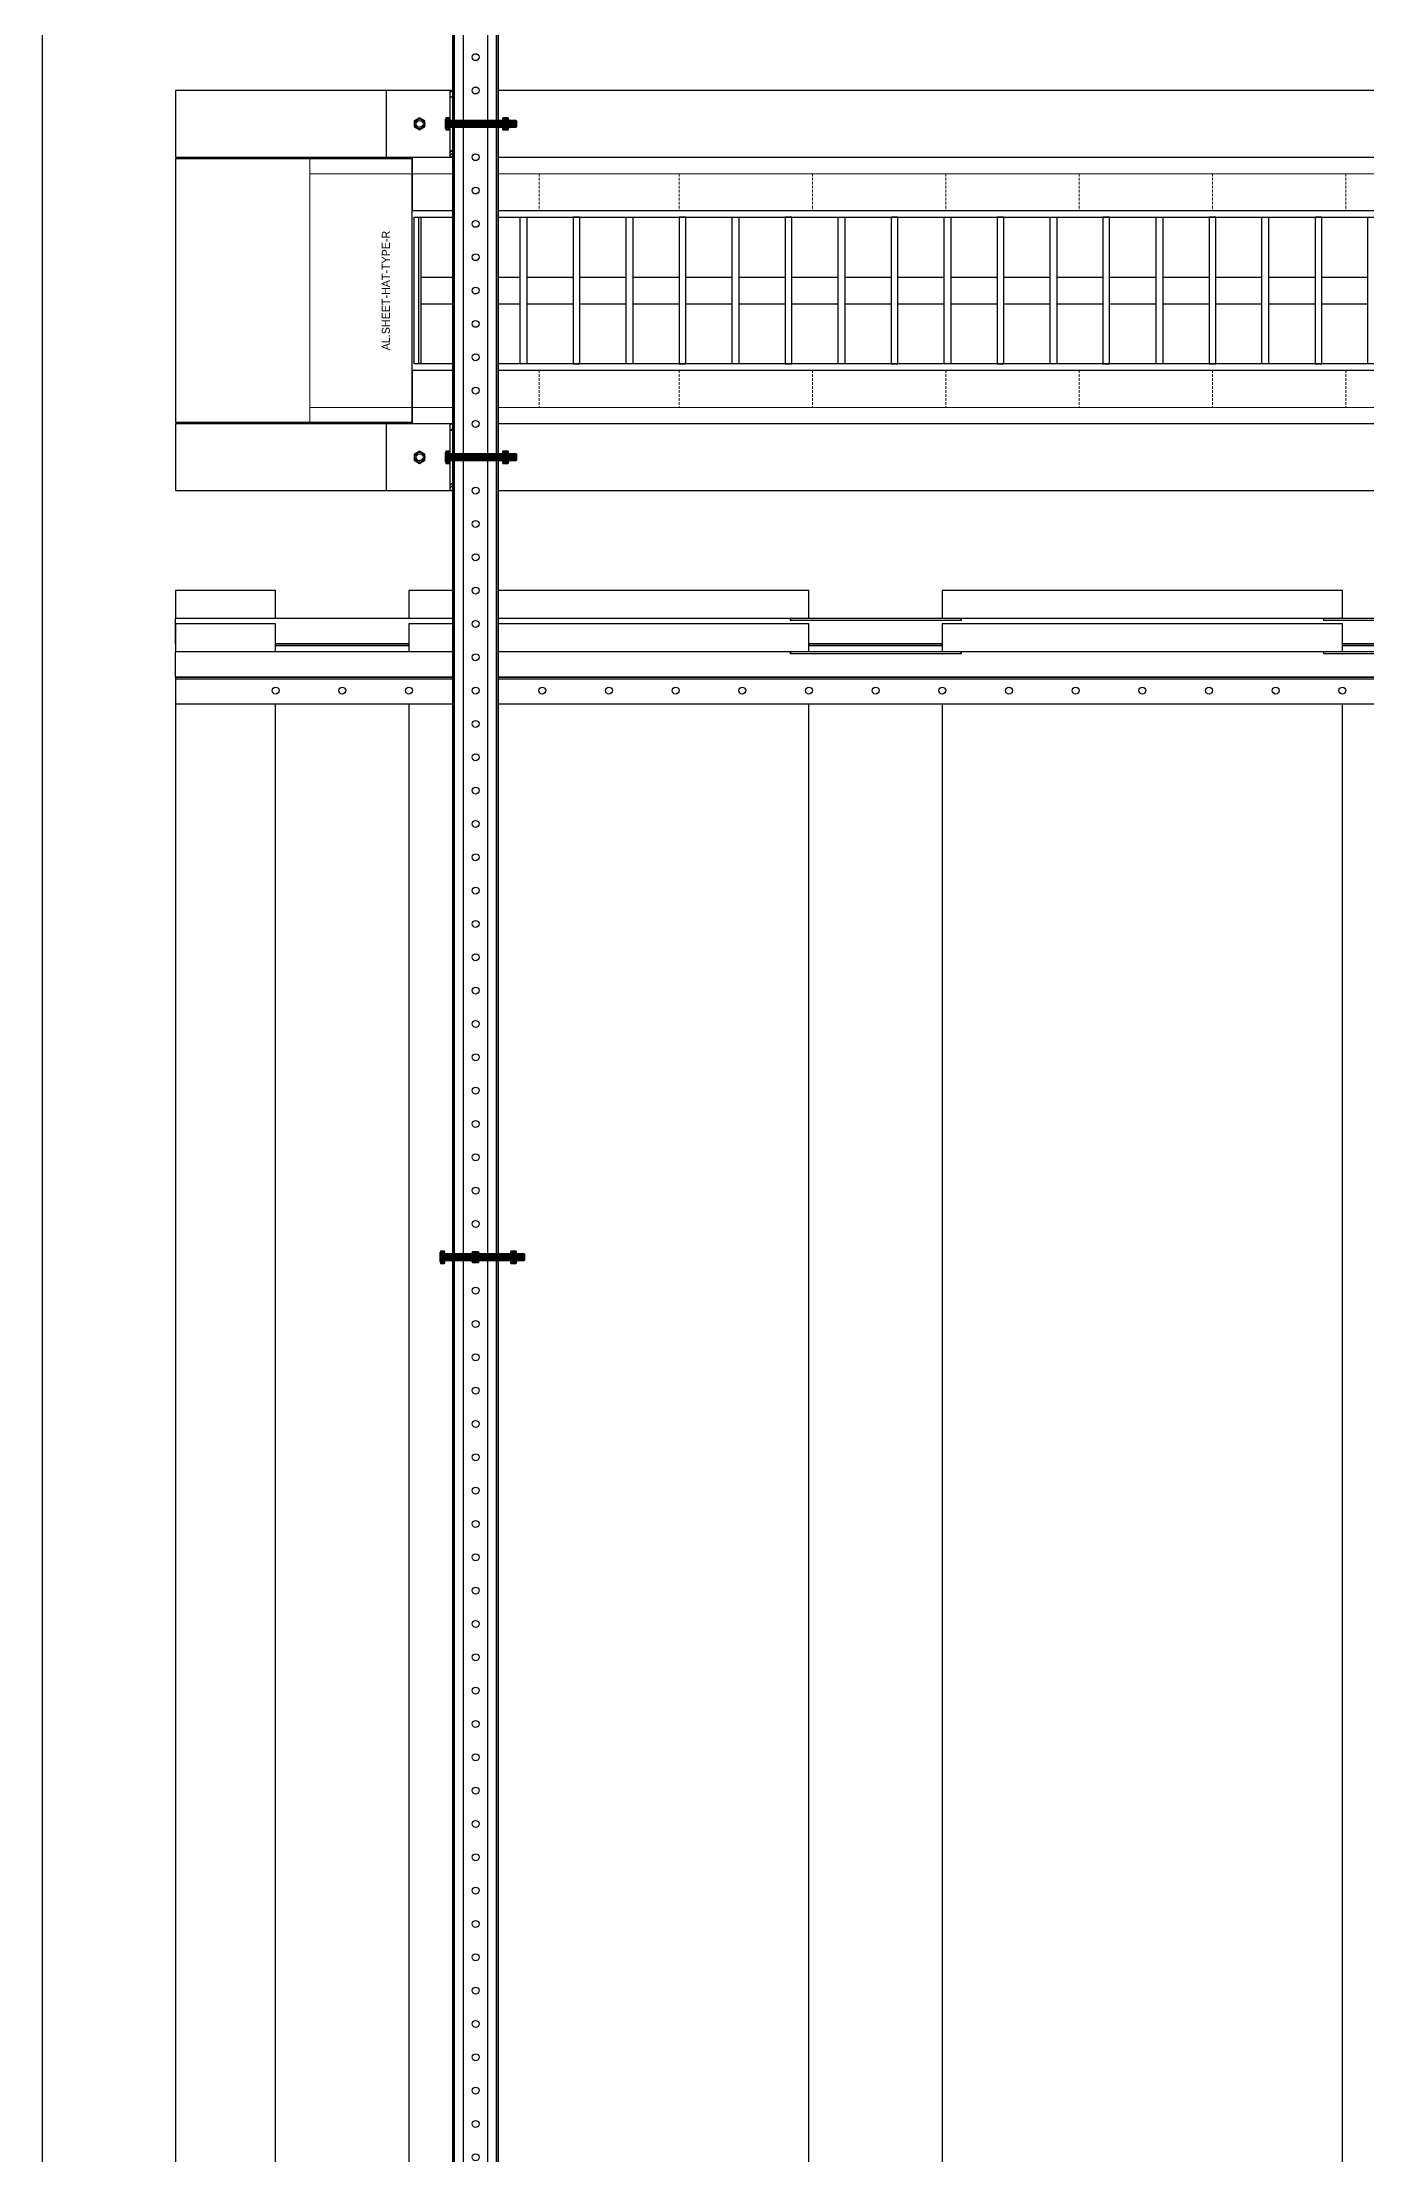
# Model space of a CAD drawing. Header units: millimetres. Extents: x -962357 to -591296, y -223672 to 59420.
# Drawn here: x -842405 to -841412, y -173642 to -172058 of the extents above; entities that cross this region are included whole.
import ezdxf
from ezdxf.enums import TextEntityAlignment as Align

# ---------------------------------------------------------------- set-up
doc = ezdxf.new("R2010")
doc.units = ezdxf.units.MM
doc.linetypes.add('DPA_Hidden 50', pattern=[3, 2, -1])
for name, color, linetype in [('000 - H A T C H', 8, 'Continuous'), ('000 - WIPEOUT', 250, 'Continuous'), ('001 - ASCESSORIES', 251, 'Continuous'), ('A04_TUBE SERIES', 2, 'Continuous'), ('A11_ALU.SOLID SHEET', 2, 'Continuous')]:
    doc.layers.add(name, color=color, linetype=linetype)
doc.layers.add('A-GLAZ-CURT', color=2, linetype='Continuous', lineweight=9)
pattern_1 = [(110, (-0.5, 0), (-0.939693, -0.34202), []), (110, (-0.2012, 0.6409), (-0.939693, -0.34202), [1.25, -0.25, 0, -0.25])]

# ---------------------------------------------------------------- blocks, each defined once
blk = doc.blocks.new('*U4621')
at = {"color": 1}
blk.add_wipeout([(600, -60), (-600, -60), (-600, 60), (600, 60)], dxfattribs=at).dxf.layer = '000 - WIPEOUT'
at = {"layer": '001 - ASCESSORIES', "color": 0}
blk.add_lwpolyline([(600, -60), (-600, -60), (-600, 60), (600, 60)], close=True, dxfattribs=at)
at = {"layer": '001 - ASCESSORIES'}
for points in [[(-593.5, -55), (-598.5, -55), (-598.5, 55), (-593.5, 55)], [(595, -55), (-595, -55), (-595, 55), (595, 55)], [(-558.8, -55), (-553.8, -55), (-553.8, 55), (-558.8, 55)], [(-514, -55), (-519, -55), (-519, 55), (-514, 55)], [(-479.3, -55), (-474.3, -55), (-474.3, 55), (-479.3, 55)], [(-434.6, -55), (-439.6, -55), (-439.6, 55), (-434.6, 55)], [(-399.8, -55), (-394.8, -55), (-394.8, 55), (-399.8, 55)], [(-355.1, -55), (-360.1, -55), (-360.1, 55), (-355.1, 55)], [(-320.4, -55), (-315.4, -55), (-315.4, 55), (-320.4, 55)], [(-275.6, -55), (-280.6, -55), (-280.6, 55), (-275.6, 55)], [(-240.9, -55), (-235.9, -55), (-235.9, 55), (-240.9, 55)], [(-196.2, -55), (-201.2, -55), (-201.2, 55), (-196.2, 55)], [(-161.4, -55), (-156.4, -55), (-156.4, 55), (-161.4, 55)], [(-116.7, -55), (-121.7, -55), (-121.7, 55), (-116.7, 55)], [(-82, -55), (-77, -55), (-77, 55), (-82, 55)], [(-37.2, -55), (-42.2, -55), (-42.2, 55), (-37.2, 55)], [(-2.5, -55), (2.5, -55), (2.5, 55), (-2.5, 55)], [(42.2, -55), (37.2, -55), (37.2, 55), (42.2, 55)], [(77, -55), (82, -55), (82, 55), (77, 55)], [(121.7, -55), (116.7, -55), (116.7, 55), (121.7, 55)], [(156.4, -55), (161.4, -55), (161.4, 55), (156.4, 55)], [(201.2, -55), (196.2, -55), (196.2, 55), (201.2, 55)], [(235.9, -55), (240.9, -55), (240.9, 55), (235.9, 55)], [(280.6, -55), (275.6, -55), (275.6, 55), (280.6, 55)], [(315.4, -55), (320.4, -55), (320.4, 55), (315.4, 55)], [(360.1, -55), (355.1, -55), (355.1, 55), (360.1, 55)], [(394.8, -55), (399.8, -55), (399.8, 55), (394.8, 55)], [(439.6, -55), (434.6, -55), (434.6, 55), (439.6, 55)], [(474.3, -55), (479.3, -55), (479.3, 55), (474.3, 55)], [(519, -55), (514, -55), (514, 55), (519, 55)], [(553.8, -55), (558.8, -55), (558.8, 55), (553.8, 55)], [(598.5, -55), (593.5, -55), (593.5, 55), (598.5, 55)]]:
    blk.add_lwpolyline(points, close=True, dxfattribs=at)
for points in [[(-593.5, 10), (-558.8, 10)], [(-553.8, 10), (-519, 10)], [(-514, 10), (-479.3, 10)], [(-474.3, 10), (-439.6, 10)], [(-434.6, 10), (-399.8, 10)], [(-394.8, 10), (-360.1, 10)], [(-355.1, 10), (-320.4, 10)], [(-315.4, 10), (-280.6, 10)], [(-275.6, 10), (-240.9, 10)], [(-235.9, 10), (-201.2, 10)], [(-196.2, 10), (-161.4, 10)], [(-156.4, 10), (-121.7, 10)], [(-116.7, 10), (-82, 10)], [(-77, 10), (-42.2, 10)], [(-37.2, 10), (-2.5, 10)], [(2.5, 10), (37.2, 10)], [(42.2, 10), (77, 10)], [(82, 10), (116.7, 10)], [(121.7, 10), (156.4, 10)], [(161.4, 10), (196.2, 10)], [(201.2, 10), (235.9, 10)], [(240.9, 10), (275.6, 10)], [(280.6, 10), (315.4, 10)], [(320.4, 10), (355.1, 10)], [(360.1, 10), (394.8, 10)], [(399.8, 10), (434.6, 10)], [(439.6, 10), (474.3, 10)], [(479.3, 10), (514, 10)], [(519, 10), (553.8, 10)], [(558.8, 10), (593.5, 10)], [(-593.5, -10), (-558.8, -10)], [(-553.8, -10), (-519, -10)], [(-514, -10), (-479.3, -10)], [(-474.3, -10), (-439.6, -10)], [(-434.6, -10), (-399.8, -10)], [(-394.8, -10), (-360.1, -10)], [(-355.1, -10), (-320.4, -10)], [(-315.4, -10), (-280.6, -10)], [(-275.6, -10), (-240.9, -10)], [(-235.9, -10), (-201.2, -10)], [(-196.2, -10), (-161.4, -10)], [(-156.4, -10), (-121.7, -10)], [(-116.7, -10), (-82, -10)], [(-77, -10), (-42.2, -10)], [(-37.2, -10), (-2.5, -10)], [(2.5, -10), (37.2, -10)], [(42.2, -10), (77, -10)], [(82, -10), (116.7, -10)], [(121.7, -10), (156.4, -10)], [(161.4, -10), (196.2, -10)], [(201.2, -10), (235.9, -10)], [(240.9, -10), (275.6, -10)], [(280.6, -10), (315.4, -10)], [(320.4, -10), (355.1, -10)], [(360.1, -10), (394.8, -10)], [(399.8, -10), (434.6, -10)], [(439.6, -10), (474.3, -10)], [(479.3, -10), (514, -10)], [(519, -10), (553.8, -10)], [(558.8, -10), (593.5, -10)]]:
    blk.add_lwpolyline(points, dxfattribs=at)
blk = doc.blocks.new('*U4890')
blk.add_attdef('EXTR.OVL-LENGTH_', (-25, -59.1), '', height=5)
blk.add_wipeout([(-25, 0), (25, 0), (25, 1575), (-25, 1575)]).dxf.layer = '000 - WIPEOUT'
blk.add_point((0, 0))
at = {"layer": 'A04_TUBE SERIES', "color": 0}
blk.add_lwpolyline([(-25, 0), (25, 0), (25, 1575), (-25, 1575)], close=True, dxfattribs=at)
blk = doc.blocks.new('*U4891')
blk.add_attdef('EXTR.OVL-LENGTH_', (-25, -59.1), '', height=5)
blk.add_wipeout([(-25, 0), (25, 0), (25, 1575), (-25, 1575)]).dxf.layer = '000 - WIPEOUT'
blk.add_point((0, 0))
at = {"layer": 'A04_TUBE SERIES', "color": 0}
blk.add_lwpolyline([(-25, 0), (25, 0), (25, 1575), (-25, 1575)], close=True, dxfattribs=at)
blk = doc.blocks.new('*U4893')
at = {"color": 3}
for points in [[(-875, 350), (875, 350), (875, 50), (-875, 50)], [(-875, -50), (875, -50), (875, -350), (-875, -350)]]:
    blk.add_wipeout(points, dxfattribs=at).dxf.layer = '000 - WIPEOUT'
at = {"layer": 'A11_ALU.SOLID SHEET', "color": 0, "linetype": 'ByBlock'}
for points in [[(-875, 50), (875, 50), (875, 350), (-875, 350)], [(-875, -350), (875, -350), (875, -50), (-875, -50)]]:
    blk.add_lwpolyline(points, close=True, dxfattribs=at)
blk = doc.blocks.new('*U4894')
at = {"layer": 'Defpoints'}
blk.add_point((0, 0), dxfattribs=at)
blk = doc.blocks.new('*U4895')
at = {"layer": 'Defpoints'}
for p in [(0, 400), (0, 0)]:
    blk.add_point(p, dxfattribs=at)
blk.add_wipeout([(875, 250), (875, 325), (-875, 325), (-875, 250)]).dxf.layer = '000 - WIPEOUT'
at = {"layer": 'A11_ALU.SOLID SHEET', "color": 0}
blk.add_lwpolyline([(875, 250), (875, 325), (-875, 325), (-875, 250)], close=True, dxfattribs=at)
blk = doc.blocks.new('*U4915')
at = {"color": 1}
blk.add_wipeout([(-950, 0), (525, 0), (525, -39), (-950, -39)], dxfattribs=at).dxf.layer = '000 - WIPEOUT'
at = {"layer": '001 - ASCESSORIES', "linetype": 'ByBlock'}
for p, q in [((-950, -20), (-950, 0)), ((525, -20), (525, 0)), ((525, -18.8), (-950, -18.8))]:
    blk.add_line(p, q, dxfattribs=at)
at = {"layer": '001 - ASCESSORIES'}
blk.add_line((525, -20), (-950, -20), dxfattribs=at)
at = {"layer": '001 - ASCESSORIES', "color": 0}
for p, q in [((-950, -39), (-950, -20)), ((525, -20), (525, -39))]:
    blk.add_line(p, q, dxfattribs=at)
for points in [[(525, 0), (-950, 0)], [(-950, -20), (525, -20)]]:
    blk.add_lwpolyline(points, dxfattribs=at)
at = {"layer": '001 - ASCESSORIES'}
for points in [[(525, -20), (-950, -20)], [(-950, -39), (525, -39)]]:
    blk.add_lwpolyline(points, dxfattribs=at)
at = {"layer": '001 - ASCESSORIES', "color": 2}
for points in [[(-464.1, -37.8), (-464.1, -39), (-335.9, -39), (-335.9, -37.8)], [(-64.4, -37.8), (-64.4, -39), (63.8, -39), (63.8, -37.8)], [(-64.1, -37.8), (-64.1, -39), (64.1, -39), (64.1, -37.8)]]:
    blk.add_lwpolyline(points, close=True, dxfattribs=at)
at = {"layer": '001 - ASCESSORIES'}
for centre in [(-900, -10), (-850, -10), (-800, -10), (-750, -10), (-700, -10), (-650, -10), (-600, -10), (-550, -10), (-500, -10), (-450, -10), (-400, -10), (-350, -10), (-300, -10), (-250, -10), (-200, -10), (-150, -10), (-100, -10), (-50, -10), (0, -10), (0, -10), (50, -10), (100, -10), (150, -10), (200, -10), (250, -10), (300, -10), (350, -10), (400, -10), (450, -10)]:
    blk.add_circle(centre, 2.6, dxfattribs=at)
blk = doc.blocks.new('000 - ASSCESSORIES_FAMELINE_GALV.BRACKET_FITTING_U-PROFILE_CC-01_TOP_VIEW')
at = {"color": 6}
blk.add_wipeout([(1500, -17), (-1500, -17), (-1500, 17), (1500, 17)], dxfattribs=at).dxf.layer = '000 - WIPEOUT'
at = {"layer": '001 - ASCESSORIES', "color": 0, "linetype": 'ByBlock'}
for p, q in [((1500, 15.8), (-1500, 15.8)), ((1500, -15.8), (-1500, -15.8))]:
    blk.add_line(p, q, dxfattribs=at)
at = {"layer": '001 - ASCESSORIES', "color": 1}
blk.add_lwpolyline([(1500, 17), (1500, -17), (-1500, -17), (-1500, 17)], close=True, dxfattribs=at)
at = {"layer": '001 - ASCESSORIES', "color": 0, "linetype": 'ByBlock'}
for points in [[(-1500, 17), (-1500, 9), (1500, 9), (1500, 17)], [(-1500, -9), (-1500, -17), (1500, -17), (1500, -9)]]:
    blk.add_lwpolyline(points, close=True, dxfattribs=at)
at = {"layer": '001 - ASCESSORIES', "color": 1, "linetype": 'Continuous'}
for centre in [(-1025, 0), (-1000, 0), (-975, 0), (-950, 0), (-925, 0), (-900, 0), (-875, 0), (-850, 0), (-825, 0), (-800, 0), (-775, 0), (-750, 0), (-725, 0), (-700, 0), (-675, 0), (-650, 0), (-625, 0), (-600, 0), (-575, 0), (-550, 0), (-525, 0), (-500, 0), (-475, 0), (-450, 0), (-425, 0), (-400, 0), (-375, 0), (-350, 0), (-325, 0), (-300, 0), (-275, 0), (-250, 0), (-225, 0), (-200, 0), (-175, 0), (-150, 0), (-125, 0), (-100, 0), (-75, 0), (-50, 0), (-25, 0), (0, 0), (25, 0), (50, 0), (75, 0), (100, 0), (125, 0), (150, 0), (175, 0), (200, 0), (225, 0), (250, 0), (275, 0), (300, 0), (325, 0), (350, 0), (375, 0), (400, 0), (425, 0), (450, 0), (475, 0), (500, 0), (525, 0), (550, 0)]:
    blk.add_circle(centre, 2.6, dxfattribs=at)
blk = doc.blocks.new('*U4907')
at = {"layer": '001 - ASCESSORIES', "color": 0, "linetype": 'ByBlock'}
blk.add_blockref('000 - ASSCESSORIES_FAMELINE_GALV.BRACKET_FITTING_U-PROFILE_CC-01_TOP_VIEW', (0, 0), dxfattribs=at)
blk = doc.blocks.new('*U4663')
at = {"layer": '001 - ASCESSORIES', "color": 0}
blk.add_lwpolyline([(4.6, 0), (2.3, 4), (-2.3, 4), (-4.6, 0), (-2.3, -4), (2.3, -4)], close=True, dxfattribs=at)
at = {"layer": '001 - ASCESSORIES', "color": 8}
blk.add_circle((0, 0), 3.85, dxfattribs=at)
at = {"layer": '001 - ASCESSORIES', "color": 0}
blk.add_circle((0, 0), 2.6, dxfattribs=at)
blk = doc.blocks.new('*U4664')
at = {"layer": '000 - H A T C H'}
h = blk.add_hatch(color=250, dxfattribs=at)
h.dxf.hatch_style = 1
h.paths.add_polyline_path([(4, -2.3), (4, 2.3), (0, 4.6), (-4, 2.3), (-4, -2.3), (0, -4.6)])
h.paths.add_polyline_path([(0, -2.6, -1), (0, 2.6, -1)], flags=16)
at = {"layer": '001 - ASCESSORIES', "color": 0, "rotation": 270}
blk.add_blockref('*U4663', (0, 0), dxfattribs=at)
blk = doc.blocks.new('*U4682')
at = {"color": 1}
for p, q in [((-3.5, 3.5), (3.5, 3.5)), ((-3.5, 0), (3.5, 0))]:
    blk.add_line(p, q, dxfattribs=at)
at = {"color": 0}
for points in [[(-2.3, 3.2, 0.249855), (-4.6, 3.2), (-4.6, 0.3, 0.249855), (-2.3, 0.3)], [(2.3, 3.2, 0.062432), (0, 3.5, 0.062432), (-2.3, 3.2), (-2.3, 0.3, 0.061701), (0, 0, 0.061701), (2.3, 0.3)], [(4.6, 3.2, 0.249855), (2.3, 3.2), (2.3, 0.3, 0.249855), (4.6, 0.3)]]:
    blk.add_lwpolyline(points, format="xyb", close=True, dxfattribs=at)
blk = doc.blocks.new('*U4696')
at = {"layer": '000 - H A T C H'}
h = blk.add_hatch(dxfattribs=at)
h.set_pattern_fill('ANSI35', color=8, scale=4, angle=65)
h.set_pattern_definition(pattern_1)
h.paths.add_polyline_path([(0, -2.5), (59.5, -2.5), (59.5, 2.5), (0, 2.5)])
at = {"color": 8}
blk.add_line((59.5, -2.5), (59.5, 2.5), dxfattribs=at)
at = {"color": 1}
blk.add_lwpolyline([(59.5, 2.5), (0, 2.5), (0, -2.5), (59.5, -2.5), (60, -2), (60, 2)], close=True, dxfattribs=at)
blk = doc.blocks.new('*U4748')
at = {"layer": '000 - H A T C H'}
h = blk.add_hatch(color=250, dxfattribs=at)
h.dxf.hatch_style = 1
edge = h.paths.add_edge_path()
edge.add_line((-0.3, -4.6), (-3.2, -4.6))
edge.add_arc((-1, -3.5), 2.45, 180, 208.0569, ccw=False)
edge.add_line((-3.5, -3.5), (-3.5, 0))
edge.add_arc((5.9, 0), 9.36, 179.9761, 180.0239, ccw=False)
edge.add_line((-3.5, 0), (-3.5, 0))
edge.add_arc((5.9, 0), 9.36, 179.9761, 180.0239, ccw=False)
edge.add_line((-3.5, 0), (-3.5, 3.5))
edge.add_arc((-1, 3.5), 2.45, 151.9431, 180, ccw=False)
edge.add_line((-3.2, 4.6), (-0.3, 4.6))
edge.add_arc((-2.5, 3.5), 2.45, 360, 388.0569, ccw=False)
edge.add_line((0, 3.5), (0, -3.5))
edge.add_arc((-2.5, -3.5), 2.45, 331.9431, 360, ccw=False)
blk.add_blockref('*U4696', (0, 0))
at = {"layer": '001 - ASCESSORIES', "rotation": 90}
blk.add_blockref('*U4682', (0, 0), dxfattribs=at)
blk = doc.blocks.new('*U4662')
at = {"color": 1}
for p, q in [((-3.5, 4.5), (3.5, 4.5)), ((-3.5, 0), (3.5, 0))]:
    blk.add_line(p, q, dxfattribs=at)
at = {"color": 0}
for points in [[(-2.3, 4.2, 0.249893), (-4.6, 4.2), (-4.6, 0.3, 0.249893), (-2.3, 0.3)], [(2.3, 4.2, 0.062422), (0, 4.5, 0.062422), (-2.3, 4.2), (-2.3, 0.3, 0.061692), (0, 0, 0.061692), (2.3, 0.3)], [(4.6, 4.2, 0.249893), (2.3, 4.2), (2.3, 0.3, 0.249893), (4.6, 0.3)]]:
    blk.add_lwpolyline(points, format="xyb", close=True, dxfattribs=at)
blk = doc.blocks.new('*U4707')
at = {"layer": '000 - H A T C H'}
h = blk.add_hatch(color=250, dxfattribs=at)
h.dxf.hatch_style = 1
edge = h.paths.add_edge_path()
edge.add_line((0.3, 4.6), (4.2, 4.6))
edge.add_arc((2, 3.5), 2.45, 0, 28.0609, ccw=False)
edge.add_line((4.5, 3.5), (4.5, 0))
edge.add_arc((-4.9, 0), 9.36, -0.0239, 0.0239, ccw=False)
edge.add_line((4.5, 0), (4.5, 0))
edge.add_arc((-4.9, 0), 9.36, -0.0239, 0.0239, ccw=False)
edge.add_line((4.5, 0), (4.5, -3.5))
edge.add_arc((2, -3.5), 2.45, -28.0609, 0, ccw=False)
edge.add_line((4.2, -4.6), (0.3, -4.6))
edge.add_arc((2.5, -3.5), 2.45, 180, 208.0609, ccw=False)
edge.add_line((0, -3.5), (0, 3.5))
edge.add_arc((2.5, 3.5), 2.45, 151.9391, 180, ccw=False)
at = {"layer": '001 - ASCESSORIES', "color": 0, "rotation": 270}
blk.add_blockref('*U4662', (0, 0), dxfattribs=at)
blk = doc.blocks.new('*U4821')
at = {"layer": '001 - ASCESSORIES'}
blk.add_blockref('*U4748', (-23, 0), dxfattribs=at)
at = {"layer": '001 - ASCESSORIES', "color": 2}
for rotation in [90, 90, 270, 270]:
    blk.add_blockref('*U4664', (0, 0), dxfattribs=dict(at, rotation=rotation))
at = {"layer": '001 - ASCESSORIES', "color": 1}
blk.add_blockref('*U4707', (26.2, 0), dxfattribs=at)
blk = doc.blocks.new('000 - ASSCESSORIES_FAMELINE_AL.EXTR._L-PROFILE_50x68mm._non-code_TOP_VIEW')
blk.add_wipeout([(-50, -25), (0, -25), (0, 25), (-50, 25)]).dxf.layer = '000 - WIPEOUT'
at = {"layer": '000 - H A T C H'}
h = blk.add_hatch(dxfattribs=at)
h.set_pattern_fill('ANSI32', color=8, scale=0.5)
h.set_pattern_definition([(45, (-14193.569, 11847.092), (-3.367596, 3.367596), []), (45, (-14191.324, 11847.092), (-3.367596, 3.367596), [])])
h.paths.add_polyline_path([(-2, 20), (0, 20), (0, 25), (-2, 25)])
h.paths.add_polyline_path([(0, -20), (-2, -20), (-2, -25), (0, -25)])
at = {"layer": '001 - ASCESSORIES', "color": 0}
for p, q in [((0, 20), (-2, 20)), ((-2, -20), (0, -20))]:
    blk.add_line(p, q, dxfattribs=at)
at = {"layer": '001 - ASCESSORIES', "color": 1}
blk.add_line((-2, -20), (-2, 20), dxfattribs=at)
at = {"layer": '001 - ASCESSORIES'}
blk.add_lwpolyline([(-50, -25), (0, -25), (0, 25), (-50, 25)], close=True, dxfattribs=at)
at = {"layer": '001 - ASCESSORIES', "color": 0}
for points in [[(-2, 25), (0, 25), (0, 20), (-2, 20)], [(-2, -20), (0, -20), (0, -25), (-2, -25)]]:
    blk.add_lwpolyline(points, close=True, dxfattribs=at)
at = {"layer": '001 - ASCESSORIES', "color": 1}
blk.add_circle((-25, 0), 2.6, dxfattribs=at)
blk = doc.blocks.new('*U4738')
at = {"layer": '001 - ASCESSORIES', "color": 0}
blk.add_blockref('000 - ASSCESSORIES_FAMELINE_AL.EXTR._L-PROFILE_50x68mm._non-code_TOP_VIEW', (0, 0), dxfattribs=at)
blk = doc.blocks.new('*U4683')
blk.add_circle((0, 0), 3.66)
at = {"layer": '001 - ASCESSORIES', "color": 0}
blk.add_lwpolyline([(4.6, 0), (2.3, 4), (-2.3, 4), (-4.6, 0), (-2.3, -4), (2.3, -4)], close=True, dxfattribs=at)
at = {"layer": '001 - ASCESSORIES', "color": 8}
blk.add_circle((0, 0), 3.85, dxfattribs=at)
blk = doc.blocks.new('*U4715')
at = {"layer": '001 - ASCESSORIES', "rotation": 90}
blk.add_blockref('*U4683', (0, 0), dxfattribs=at)
blk = doc.blocks.new('*U4751')
at = {"layer": '001 - ASCESSORIES'}
blk.add_blockref('*U4715', (0, 0), dxfattribs=at)
blk = doc.blocks.new('*U4694')
at = {"layer": '000 - H A T C H'}
h = blk.add_hatch(dxfattribs=at)
h.set_pattern_fill('ANSI35', color=8, scale=4, angle=65)
h.set_pattern_definition(pattern_1)
h.paths.add_polyline_path([(0, -2.5), (49.5, -2.5), (49.5, 2.5), (0, 2.5)])
at = {"color": 8}
blk.add_line((49.5, -2.5), (49.5, 2.5), dxfattribs=at)
at = {"color": 1}
blk.add_lwpolyline([(49.5, 2.5), (0, 2.5), (0, -2.5), (49.5, -2.5), (50, -2), (50, 2)], close=True, dxfattribs=at)
blk = doc.blocks.new('*U4746')
at = {"layer": '000 - H A T C H'}
h = blk.add_hatch(color=250, dxfattribs=at)
h.dxf.hatch_style = 1
edge = h.paths.add_edge_path()
edge.add_line((-0.3, -4.6), (-3.2, -4.6))
edge.add_arc((-1, -3.5), 2.45, 180, 208.0569, ccw=False)
edge.add_line((-3.5, -3.5), (-3.5, 0))
edge.add_arc((5.9, 0), 9.36, 179.9761, 180.0239, ccw=False)
edge.add_line((-3.5, 0), (-3.5, 0))
edge.add_arc((5.9, 0), 9.36, 179.9761, 180.0239, ccw=False)
edge.add_line((-3.5, 0), (-3.5, 3.5))
edge.add_arc((-1, 3.5), 2.45, 151.9431, 180, ccw=False)
edge.add_line((-3.2, 4.6), (-0.3, 4.6))
edge.add_arc((-2.5, 3.5), 2.45, 360, 388.0569, ccw=False)
edge.add_line((0, 3.5), (0, -3.5))
edge.add_arc((-2.5, -3.5), 2.45, 331.9431, 360, ccw=False)
blk.add_blockref('*U4694', (0, 0))
at = {"layer": '001 - ASCESSORIES', "rotation": 90}
blk.add_blockref('*U4682', (0, 0), dxfattribs=at)
blk = doc.blocks.new('*U4752')
at = {"layer": '001 - ASCESSORIES'}
for name, p in [('*U4746', (0, 0)), ('*U4707', (39.2, 0))]:
    blk.add_blockref(name, p, dxfattribs=at)
blk = doc.blocks.new('*U4794')
at = {"color": 2}
blk.add_blockref('*U4738', (0, 0), dxfattribs=at)
for name, p in [('*U4751', (-25, 0)), ('*U4752', (-2, 0))]:
    blk.add_blockref(name, p)
blk = doc.blocks.new('*U4953')
at = {"layer": 'A11_ALU.SOLID SHEET', "color": 0}
blk.add_lwpolyline([(177.5, -98.8), (177.5, 98.8), (0, 98.8), (0, -98.8)], close=True, dxfattribs=at)
at = {"layer": 'Defpoints', "color": 250}
blk.add_point((0, 0), dxfattribs=at)
blk.add_text('AL.SHEET-HAT-TYPE-R', height=6, rotation=270, dxfattribs=at).set_placement((15, 0), align=Align.BOTTOM_CENTER)
blk = doc.blocks.new('*U4956')
blk.add_lwpolyline([(-90014.2, 5618), (-90014.2, 4315), (-97724.9, 4315), (-97724.9, 548), (-81222.6, 548), (-81222.6, 5618)], close=True)
blk.add_blockref('*U4621', (-96847.5, 3530.5))
at = {"layer": 'A04_TUBE SERIES', "color": 0, "linetype": 'ByBlock'}
for name, p, rotation in [('*U4890', (-96050, 3655.5), 90), ('*U4891', (-96050, 3405.5), 89.99999999997306)]:
    blk.add_blockref(name, p, dxfattribs=dict(at, rotation=rotation))
at = {"layer": 'A11_ALU.SOLID SHEET', "color": 0, "linetype": 'ByBlock', "rotation": 90}
blk.add_blockref('*U4893', (-97100, 2430.5), dxfattribs=at)
at = {"layer": 'A11_ALU.SOLID SHEET', "color": 0, "linetype": 'ByBlock'}
for name, p, rotation in [('*U4895', (-97300, 2430.5), 90), ('*U4894', (-96900, 2430.5), 270)]:
    blk.add_blockref(name, p, dxfattribs=dict(at, rotation=rotation))
at = {"layer": '001 - ASCESSORIES', "linetype": 'ByBlock', "rotation": 180}
blk.add_blockref('*U4915', (-97100, 3245.5), dxfattribs=at)
at = {"layer": '001 - ASCESSORIES', "linetype": 'ByBlock', "rotation": 270}
blk.add_blockref('*U4907', (-97400, 2680.5), dxfattribs=at)
at = {"layer": '001 - ASCESSORIES', "linetype": 'ByBlock'}
for name, p in [('*U4794', (-97417, 3655.5)), ('*U4794', (-97417, 3405.5)), ('*U4821', (-97400, 2805.5))]:
    blk.add_blockref(name, p, dxfattribs=at)
at = {"layer": 'A11_ALU.SOLID SHEET', "color": 1, "rotation": 180}
blk.add_blockref('*U4953', (-97447.5, 3530.5), dxfattribs=at)
blk = doc.blocks.new('DPA_CP_Metal Ceiling Luminaire2 - Linear Luminaire-12437131-4160-01 UPPER PLATFORM LEVEL - REFLECTED CEILING PLAN')
at = {"layer": 'A-GLAZ-CURT'}
for p, q in [((-842129.9, 6974), (-842129.9, 7249)), ((-842129.9, 7249), (-840929.9, 7249)), ((-842129.9, 7249), (-842129.9, 6974)), ((-840929.9, 7249), (-842129.9, 7249)), ((-842129.9, 7249), (-840929.9, 7249)), ((-840929.9, 7249), (-840929.9, 6974)), ((-840929.9, 6974), (-840929.9, 7249)), ((-842129.9, 7211.5), (-842129.9, 6974)), ((-840929.9, 7211.5), (-840929.9, 6974)), ((-842129.9, 7199), (-840929.9, 7199)), ((-842129.9, 7024), (-840929.9, 7024)), ((-840929.9, 6974), (-842129.9, 6974)), ((-840929.9, 6974), (-842129.9, 6974)), ((-842129.9, 6974), (-840929.9, 6974))]:
    blk.add_line(p, q, dxfattribs=at)
at = {"layer": 'A-GLAZ-CURT', "linetype": 'DPA_Hidden 50'}
for p, q in [((-842034.9, 7199), (-842034.9, 7024)), ((-841929.9, 7199), (-841929.9, 7024)), ((-841829.9, 7199), (-841829.9, 7024)), ((-841729.9, 7199), (-841729.9, 7024)), ((-841629.9, 7199), (-841629.9, 7024)), ((-841529.9, 7199), (-841529.9, 7024)), ((-841429.9, 7199), (-841429.9, 7024)), ((-841329.9, 7199), (-841329.9, 7024)), ((-841229.9, 7199), (-841229.9, 7024)), ((-841129.9, 7199), (-841129.9, 7024)), ((-841024.9, 7199), (-841024.9, 7024))]:
    blk.add_line(p, q, dxfattribs=at)
blk = doc.blocks.new('DPA_CP_Metal Ceiling Panel1 - Horizontal with Gap-12451539-4160-01 UPPER PLATFORM LEVEL - REFLECTED CEILING PLAN')
at = {"layer": 'A-GLAZ-CURT'}
for p, q in [((-840929.9, 6974), (-840929.9, 7249)), ((-840929.9, 6974), (-840929.9, 7249)), ((-840929.9, 7249), (-840852.9, 7249)), ((-840929.9, 7249), (-840852.9, 7249)), ((-840929.9, 6974), (-840929.9, 7249)), ((-840852.9, 6974), (-840852.9, 7249)), ((-840852.9, 7249), (-840852.9, 6974)), ((-840852.9, 7249), (-840852.9, 6974)), ((-840929.9, 7199), (-840852.9, 7199)), ((-840929.9, 7024), (-840852.9, 7024)), ((-840929.9, 6974), (-840852.9, 6974)), ((-840852.9, 6974), (-840929.9, 6974)), ((-840852.9, 6974), (-840929.9, 6974))]:
    blk.add_line(p, q, dxfattribs=at)
blk = doc.blocks.new('*U453')
at = {"color": 1}
blk.add_wipeout([(600, -60), (-600, -60), (-600, 60), (600, 60)], dxfattribs=at).dxf.layer = '000 - WIPEOUT'
at = {"layer": '001 - ASCESSORIES', "color": 0}
blk.add_lwpolyline([(600, -60), (-600, -60), (-600, 60), (600, 60)], close=True, dxfattribs=at)
at = {"layer": '001 - ASCESSORIES'}
for points in [[(-593.5, -55), (-598.5, -55), (-598.5, 55), (-593.5, 55)], [(595, -55), (-595, -55), (-595, 55), (595, 55)], [(-558.8, -55), (-553.8, -55), (-553.8, 55), (-558.8, 55)], [(-514, -55), (-519, -55), (-519, 55), (-514, 55)], [(-479.3, -55), (-474.3, -55), (-474.3, 55), (-479.3, 55)], [(-434.6, -55), (-439.6, -55), (-439.6, 55), (-434.6, 55)], [(-399.8, -55), (-394.8, -55), (-394.8, 55), (-399.8, 55)], [(-355.1, -55), (-360.1, -55), (-360.1, 55), (-355.1, 55)], [(-320.4, -55), (-315.4, -55), (-315.4, 55), (-320.4, 55)], [(-275.6, -55), (-280.6, -55), (-280.6, 55), (-275.6, 55)], [(-240.9, -55), (-235.9, -55), (-235.9, 55), (-240.9, 55)], [(-196.2, -55), (-201.2, -55), (-201.2, 55), (-196.2, 55)], [(-161.4, -55), (-156.4, -55), (-156.4, 55), (-161.4, 55)], [(-116.7, -55), (-121.7, -55), (-121.7, 55), (-116.7, 55)], [(-82, -55), (-77, -55), (-77, 55), (-82, 55)], [(-37.2, -55), (-42.2, -55), (-42.2, 55), (-37.2, 55)], [(-2.5, -55), (2.5, -55), (2.5, 55), (-2.5, 55)], [(42.2, -55), (37.2, -55), (37.2, 55), (42.2, 55)], [(77, -55), (82, -55), (82, 55), (77, 55)], [(121.7, -55), (116.7, -55), (116.7, 55), (121.7, 55)], [(156.4, -55), (161.4, -55), (161.4, 55), (156.4, 55)], [(201.2, -55), (196.2, -55), (196.2, 55), (201.2, 55)], [(235.9, -55), (240.9, -55), (240.9, 55), (235.9, 55)], [(280.6, -55), (275.6, -55), (275.6, 55), (280.6, 55)], [(315.4, -55), (320.4, -55), (320.4, 55), (315.4, 55)], [(360.1, -55), (355.1, -55), (355.1, 55), (360.1, 55)], [(394.8, -55), (399.8, -55), (399.8, 55), (394.8, 55)], [(439.6, -55), (434.6, -55), (434.6, 55), (439.6, 55)], [(474.3, -55), (479.3, -55), (479.3, 55), (474.3, 55)], [(519, -55), (514, -55), (514, 55), (519, 55)], [(553.8, -55), (558.8, -55), (558.8, 55), (553.8, 55)], [(598.5, -55), (593.5, -55), (593.5, 55), (598.5, 55)]]:
    blk.add_lwpolyline(points, close=True, dxfattribs=at)
for points in [[(-593.5, 10), (-558.8, 10)], [(-553.8, 10), (-519, 10)], [(-514, 10), (-479.3, 10)], [(-474.3, 10), (-439.6, 10)], [(-434.6, 10), (-399.8, 10)], [(-394.8, 10), (-360.1, 10)], [(-355.1, 10), (-320.4, 10)], [(-315.4, 10), (-280.6, 10)], [(-275.6, 10), (-240.9, 10)], [(-235.9, 10), (-201.2, 10)], [(-196.2, 10), (-161.4, 10)], [(-156.4, 10), (-121.7, 10)], [(-116.7, 10), (-82, 10)], [(-77, 10), (-42.2, 10)], [(-37.2, 10), (-2.5, 10)], [(2.5, 10), (37.2, 10)], [(42.2, 10), (77, 10)], [(82, 10), (116.7, 10)], [(121.7, 10), (156.4, 10)], [(161.4, 10), (196.2, 10)], [(201.2, 10), (235.9, 10)], [(240.9, 10), (275.6, 10)], [(280.6, 10), (315.4, 10)], [(320.4, 10), (355.1, 10)], [(360.1, 10), (394.8, 10)], [(399.8, 10), (434.6, 10)], [(439.6, 10), (474.3, 10)], [(479.3, 10), (514, 10)], [(519, 10), (553.8, 10)], [(558.8, 10), (593.5, 10)], [(-593.5, -10), (-558.8, -10)], [(-553.8, -10), (-519, -10)], [(-514, -10), (-479.3, -10)], [(-474.3, -10), (-439.6, -10)], [(-434.6, -10), (-399.8, -10)], [(-394.8, -10), (-360.1, -10)], [(-355.1, -10), (-320.4, -10)], [(-315.4, -10), (-280.6, -10)], [(-275.6, -10), (-240.9, -10)], [(-235.9, -10), (-201.2, -10)], [(-196.2, -10), (-161.4, -10)], [(-156.4, -10), (-121.7, -10)], [(-116.7, -10), (-82, -10)], [(-77, -10), (-42.2, -10)], [(-37.2, -10), (-2.5, -10)], [(2.5, -10), (37.2, -10)], [(42.2, -10), (77, -10)], [(82, -10), (116.7, -10)], [(121.7, -10), (156.4, -10)], [(161.4, -10), (196.2, -10)], [(201.2, -10), (235.9, -10)], [(240.9, -10), (275.6, -10)], [(280.6, -10), (315.4, -10)], [(320.4, -10), (355.1, -10)], [(360.1, -10), (394.8, -10)], [(399.8, -10), (434.6, -10)], [(439.6, -10), (474.3, -10)], [(479.3, -10), (514, -10)], [(519, -10), (553.8, -10)], [(558.8, -10), (593.5, -10)]]:
    blk.add_lwpolyline(points, dxfattribs=at)
blk = doc.blocks.new('*U495')
blk.add_attdef('EXTR.OVL-LENGTH_', (-25, -59.1), '', height=5)
blk.add_wipeout([(-25, 0), (25, 0), (25, 1575), (-25, 1575)]).dxf.layer = '000 - WIPEOUT'
blk.add_point((0, 0))
at = {"layer": 'A04_TUBE SERIES', "color": 0}
blk.add_lwpolyline([(-25, 0), (25, 0), (25, 1575), (-25, 1575)], close=True, dxfattribs=at)
blk = doc.blocks.new('*U496')
blk.add_attdef('EXTR.OVL-LENGTH_', (-25, -59.1), '', height=5)
blk.add_wipeout([(-25, 0), (25, 0), (25, 1575), (-25, 1575)]).dxf.layer = '000 - WIPEOUT'
blk.add_point((0, 0))
at = {"layer": 'A04_TUBE SERIES', "color": 0}
blk.add_lwpolyline([(-25, 0), (25, 0), (25, 1575), (-25, 1575)], close=True, dxfattribs=at)
blk = doc.blocks.new('*U711')
at = {"color": 3}
for points in [[(-862.5, 350), (862.5, 350), (862.5, 50), (-862.5, 50)], [(-862.5, -50), (862.5, -50), (862.5, -350), (-862.5, -350)]]:
    blk.add_wipeout(points, dxfattribs=at).dxf.layer = '000 - WIPEOUT'
at = {"layer": 'A11_ALU.SOLID SHEET', "color": 0, "linetype": 'ByBlock'}
for points in [[(-862.5, 50), (862.5, 50), (862.5, 350), (-862.5, 350)], [(-862.5, -350), (862.5, -350), (862.5, -50), (-862.5, -50)]]:
    blk.add_lwpolyline(points, close=True, dxfattribs=at)
blk = doc.blocks.new('*U498')
at = {"layer": 'Defpoints'}
blk.add_point((0, 0), dxfattribs=at)
blk = doc.blocks.new('*U499')
at = {"layer": 'Defpoints'}
for p in [(0, 400), (0, 0)]:
    blk.add_point(p, dxfattribs=at)
blk.add_wipeout([(862.5, 250), (862.5, 325), (-862.5, 325), (-862.5, 250)]).dxf.layer = '000 - WIPEOUT'
at = {"layer": 'A11_ALU.SOLID SHEET', "color": 0}
blk.add_lwpolyline([(862.5, 250), (862.5, 325), (-862.5, 325), (-862.5, 250)], close=True, dxfattribs=at)
blk = doc.blocks.new('*U529')
at = {"color": 1}
blk.add_wipeout([(-950, 0), (525, 0), (525, -39), (-950, -39)], dxfattribs=at).dxf.layer = '000 - WIPEOUT'
at = {"layer": '001 - ASCESSORIES', "linetype": 'ByBlock'}
for p, q in [((-950, -20), (-950, 0)), ((525, -20), (525, 0)), ((525, -18.8), (-950, -18.8))]:
    blk.add_line(p, q, dxfattribs=at)
at = {"layer": '001 - ASCESSORIES'}
blk.add_line((525, -20), (-950, -20), dxfattribs=at)
at = {"layer": '001 - ASCESSORIES', "color": 0}
for p, q in [((-950, -39), (-950, -20)), ((525, -20), (525, -39))]:
    blk.add_line(p, q, dxfattribs=at)
for points in [[(525, 0), (-950, 0)], [(-950, -20), (525, -20)]]:
    blk.add_lwpolyline(points, dxfattribs=at)
at = {"layer": '001 - ASCESSORIES'}
for points in [[(525, -20), (-950, -20)], [(-950, -39), (525, -39)]]:
    blk.add_lwpolyline(points, dxfattribs=at)
at = {"layer": '001 - ASCESSORIES', "color": 2}
for points in [[(-464.1, -37.8), (-464.1, -39), (-335.9, -39), (-335.9, -37.8)], [(-64.4, -37.8), (-64.4, -39), (63.8, -39), (63.8, -37.8)], [(-64.1, -37.8), (-64.1, -39), (64.1, -39), (64.1, -37.8)]]:
    blk.add_lwpolyline(points, close=True, dxfattribs=at)
at = {"layer": '001 - ASCESSORIES'}
for centre in [(-900, -10), (-850, -10), (-800, -10), (-750, -10), (-700, -10), (-650, -10), (-600, -10), (-550, -10), (-500, -10), (-450, -10), (-400, -10), (-350, -10), (-300, -10), (-250, -10), (-200, -10), (-150, -10), (-100, -10), (-50, -10), (0, -10), (0, -10), (50, -10), (100, -10), (150, -10), (200, -10), (250, -10), (300, -10), (350, -10), (400, -10), (450, -10)]:
    blk.add_circle(centre, 2.6, dxfattribs=at)
blk = doc.blocks.new('*U521')
at = {"layer": '001 - ASCESSORIES', "color": 0, "linetype": 'ByBlock'}
blk.add_blockref('000 - ASSCESSORIES_FAMELINE_GALV.BRACKET_FITTING_U-PROFILE_CC-01_TOP_VIEW', (0, 0), dxfattribs=at)
blk = doc.blocks.new('*U350')
at = {"layer": '001 - ASCESSORIES', "color": 0}
blk.add_lwpolyline([(4.6, 0), (2.3, 4), (-2.3, 4), (-4.6, 0), (-2.3, -4), (2.3, -4)], close=True, dxfattribs=at)
at = {"layer": '001 - ASCESSORIES', "color": 8}
blk.add_circle((0, 0), 3.85, dxfattribs=at)
at = {"layer": '001 - ASCESSORIES', "color": 0}
blk.add_circle((0, 0), 2.6, dxfattribs=at)
blk = doc.blocks.new('*U671')
at = {"layer": '000 - H A T C H'}
h = blk.add_hatch(color=250, dxfattribs=at)
h.dxf.hatch_style = 1
h.paths.add_polyline_path([(4, -2.3), (4, 2.3), (0, 4.6), (-4, 2.3), (-4, -2.3), (0, -4.6)])
h.paths.add_polyline_path([(0, -2.6, -1), (0, 2.6, -1)], flags=16)
at = {"layer": '001 - ASCESSORIES', "color": 0, "rotation": 270}
blk.add_blockref('*U350', (0, 0), dxfattribs=at)
blk = doc.blocks.new('*U351')
at = {"color": 1}
for p, q in [((-3.5, 3.5), (3.5, 3.5)), ((-3.5, 0), (3.5, 0))]:
    blk.add_line(p, q, dxfattribs=at)
at = {"color": 0}
for points in [[(-2.3, 3.2, 0.249855), (-4.6, 3.2), (-4.6, 0.3, 0.249855), (-2.3, 0.3)], [(2.3, 3.2, 0.062432), (0, 3.5, 0.062432), (-2.3, 3.2), (-2.3, 0.3, 0.061701), (0, 0, 0.061701), (2.3, 0.3)], [(4.6, 3.2, 0.249855), (2.3, 3.2), (2.3, 0.3, 0.249855), (4.6, 0.3)]]:
    blk.add_lwpolyline(points, format="xyb", close=True, dxfattribs=at)
blk = doc.blocks.new('*U365')
at = {"layer": '000 - H A T C H'}
h = blk.add_hatch(dxfattribs=at)
h.set_pattern_fill('ANSI35', color=8, scale=4, angle=65)
h.set_pattern_definition(pattern_1)
h.paths.add_polyline_path([(0, -2.5), (59.5, -2.5), (59.5, 2.5), (0, 2.5)])
at = {"color": 8}
blk.add_line((59.5, -2.5), (59.5, 2.5), dxfattribs=at)
at = {"color": 1}
blk.add_lwpolyline([(59.5, 2.5), (0, 2.5), (0, -2.5), (59.5, -2.5), (60, -2), (60, 2)], close=True, dxfattribs=at)
blk = doc.blocks.new('*U583')
at = {"layer": '000 - H A T C H'}
h = blk.add_hatch(color=250, dxfattribs=at)
h.dxf.hatch_style = 1
edge = h.paths.add_edge_path()
edge.add_line((-0.3, -4.6), (-3.2, -4.6))
edge.add_arc((-1, -3.5), 2.45, 180, 208.0569, ccw=False)
edge.add_line((-3.5, -3.5), (-3.5, 0))
edge.add_arc((5.9, 0), 9.36, 179.9761, 180.0239, ccw=False)
edge.add_line((-3.5, 0), (-3.5, 0))
edge.add_arc((5.9, 0), 9.36, 179.9761, 180.0239, ccw=False)
edge.add_line((-3.5, 0), (-3.5, 3.5))
edge.add_arc((-1, 3.5), 2.45, 151.9431, 180, ccw=False)
edge.add_line((-3.2, 4.6), (-0.3, 4.6))
edge.add_arc((-2.5, 3.5), 2.45, 360, 388.0569, ccw=False)
edge.add_line((0, 3.5), (0, -3.5))
edge.add_arc((-2.5, -3.5), 2.45, 331.9431, 360, ccw=False)
blk.add_blockref('*U365', (0, 0))
at = {"layer": '001 - ASCESSORIES', "rotation": 90}
blk.add_blockref('*U351', (0, 0), dxfattribs=at)
blk = doc.blocks.new('*U349')
at = {"color": 1}
for p, q in [((-3.5, 4.5), (3.5, 4.5)), ((-3.5, 0), (3.5, 0))]:
    blk.add_line(p, q, dxfattribs=at)
at = {"color": 0}
for points in [[(-2.3, 4.2, 0.249893), (-4.6, 4.2), (-4.6, 0.3, 0.249893), (-2.3, 0.3)], [(2.3, 4.2, 0.062422), (0, 4.5, 0.062422), (-2.3, 4.2), (-2.3, 0.3, 0.061692), (0, 0, 0.061692), (2.3, 0.3)], [(4.6, 4.2, 0.249893), (2.3, 4.2), (2.3, 0.3, 0.249893), (4.6, 0.3)]]:
    blk.add_lwpolyline(points, format="xyb", close=True, dxfattribs=at)
blk = doc.blocks.new('*U667')
at = {"layer": '000 - H A T C H'}
h = blk.add_hatch(color=250, dxfattribs=at)
h.dxf.hatch_style = 1
edge = h.paths.add_edge_path()
edge.add_line((0.3, 4.6), (4.2, 4.6))
edge.add_arc((2, 3.5), 2.45, 0, 28.0609, ccw=False)
edge.add_line((4.5, 3.5), (4.5, 0))
edge.add_arc((-4.9, 0), 9.36, -0.0239, 0.0239, ccw=False)
edge.add_line((4.5, 0), (4.5, 0))
edge.add_arc((-4.9, 0), 9.36, -0.0239, 0.0239, ccw=False)
edge.add_line((4.5, 0), (4.5, -3.5))
edge.add_arc((2, -3.5), 2.45, -28.0609, 0, ccw=False)
edge.add_line((4.2, -4.6), (0.3, -4.6))
edge.add_arc((2.5, -3.5), 2.45, 180, 208.0609, ccw=False)
edge.add_line((0, -3.5), (0, 3.5))
edge.add_arc((2.5, 3.5), 2.45, 151.9391, 180, ccw=False)
at = {"layer": '001 - ASCESSORIES', "color": 0, "rotation": 270}
blk.add_blockref('*U349', (0, 0), dxfattribs=at)
blk = doc.blocks.new('*U686')
at = {"layer": '001 - ASCESSORIES'}
blk.add_blockref('*U583', (-23, 0), dxfattribs=at)
at = {"layer": '001 - ASCESSORIES', "color": 2}
for rotation in [90, 90, 270, 270]:
    blk.add_blockref('*U671', (0, 0), dxfattribs=dict(at, rotation=rotation))
at = {"layer": '001 - ASCESSORIES', "color": 1}
blk.add_blockref('*U667', (26.2, 0), dxfattribs=at)
blk = doc.blocks.new('*U573')
at = {"layer": '001 - ASCESSORIES', "color": 0}
blk.add_blockref('000 - ASSCESSORIES_FAMELINE_AL.EXTR._L-PROFILE_50x68mm._non-code_TOP_VIEW', (0, 0), dxfattribs=at)
blk = doc.blocks.new('*U352')
blk.add_circle((0, 0), 3.66)
at = {"layer": '001 - ASCESSORIES', "color": 0}
blk.add_lwpolyline([(4.6, 0), (2.3, 4), (-2.3, 4), (-4.6, 0), (-2.3, -4), (2.3, -4)], close=True, dxfattribs=at)
at = {"layer": '001 - ASCESSORIES', "color": 8}
blk.add_circle((0, 0), 3.85, dxfattribs=at)
blk = doc.blocks.new('*U662')
at = {"layer": '001 - ASCESSORIES', "rotation": 90}
blk.add_blockref('*U352', (0, 0), dxfattribs=at)
blk = doc.blocks.new('*U569')
at = {"layer": '001 - ASCESSORIES'}
blk.add_blockref('*U662', (0, 0), dxfattribs=at)
blk = doc.blocks.new('*U363')
at = {"layer": '000 - H A T C H'}
h = blk.add_hatch(dxfattribs=at)
h.set_pattern_fill('ANSI35', color=8, scale=4, angle=65)
h.set_pattern_definition(pattern_1)
h.paths.add_polyline_path([(0, -2.5), (49.5, -2.5), (49.5, 2.5), (0, 2.5)])
at = {"color": 8}
blk.add_line((49.5, -2.5), (49.5, 2.5), dxfattribs=at)
at = {"color": 1}
blk.add_lwpolyline([(49.5, 2.5), (0, 2.5), (0, -2.5), (49.5, -2.5), (50, -2), (50, 2)], close=True, dxfattribs=at)
blk = doc.blocks.new('*U584')
at = {"layer": '000 - H A T C H'}
h = blk.add_hatch(color=250, dxfattribs=at)
h.dxf.hatch_style = 1
edge = h.paths.add_edge_path()
edge.add_line((-0.3, -4.6), (-3.2, -4.6))
edge.add_arc((-1, -3.5), 2.45, 180, 208.0569, ccw=False)
edge.add_line((-3.5, -3.5), (-3.5, 0))
edge.add_arc((5.9, 0), 9.36, 179.9761, 180.0239, ccw=False)
edge.add_line((-3.5, 0), (-3.5, 0))
edge.add_arc((5.9, 0), 9.36, 179.9761, 180.0239, ccw=False)
edge.add_line((-3.5, 0), (-3.5, 3.5))
edge.add_arc((-1, 3.5), 2.45, 151.9431, 180, ccw=False)
edge.add_line((-3.2, 4.6), (-0.3, 4.6))
edge.add_arc((-2.5, 3.5), 2.45, 360, 388.0569, ccw=False)
edge.add_line((0, 3.5), (0, -3.5))
edge.add_arc((-2.5, -3.5), 2.45, 331.9431, 360, ccw=False)
blk.add_blockref('*U363', (0, 0))
at = {"layer": '001 - ASCESSORIES', "rotation": 90}
blk.add_blockref('*U351', (0, 0), dxfattribs=at)
blk = doc.blocks.new('*U680')
at = {"layer": '001 - ASCESSORIES'}
for name, p in [('*U584', (0, 0)), ('*U667', (39.2, 0))]:
    blk.add_blockref(name, p, dxfattribs=at)
blk = doc.blocks.new('*U681')
at = {"color": 2}
blk.add_blockref('*U573', (0, 0), dxfattribs=at)
for name, p in [('*U569', (-25, 0)), ('*U680', (-2, 0))]:
    blk.add_blockref(name, p)
blk = doc.blocks.new('*U693')
at = {"layer": 'A11_ALU.SOLID SHEET', "color": 0}
blk.add_lwpolyline([(177.5, -98.8), (177.5, 98.8), (0, 98.8), (0, -98.8)], close=True, dxfattribs=at)
at = {"layer": 'Defpoints', "color": 250}
blk.add_point((0, 0), dxfattribs=at)
blk.add_text('AL.SHEET-HAT-TYPE-R', height=6, rotation=270, dxfattribs=at).set_placement((15, 0), align=Align.BOTTOM_CENTER)

msp = doc.modelspace()

# ---------------------------------------------------------------- block references
at = {"layer": 'A-GLAZ-CURT'}
for name, p in [('DPA_CP_Metal Ceiling Panel1 - Horizontal with Gap-12451539-4160-01 UPPER PLATFORM LEVEL - REFLECTED CEILING PLAN', (-1274.5, -179355.5)), ('DPA_CP_Metal Ceiling Luminaire2 - Linear Luminaire-12437131-4160-01 UPPER PLATFORM LEVEL - REFLECTED CEILING PLAN', (2.5, -179355.5))]:
    msp.add_blockref(name, p, dxfattribs=at)

# ---------------------------------------------------------------- next in the draw order: block references
msp.add_blockref('*U4956', (-744680, -175774.4))

# ---------------------------------------------------------------- next in the draw order: linework, layer by layer
msp.add_lwpolyline([(-834694.2, -170156.4), (-834694.2, -171459.4), (-842404.9, -171459.4), (-842404.9, -175226.4), (-825902.6, -175226.4), (-825902.6, -170156.4)], close=True)

# ---------------------------------------------------------------- next in the draw order: block references
msp.add_blockref('*U453', (-841527.5, -172243.9))
at = {"layer": 'A04_TUBE SERIES', "color": 0, "linetype": 'ByBlock'}
for name, p, rotation in [('*U495', (-840730, -172118.9), 90), ('*U496', (-840730, -172368.9), 89.99999999997306)]:
    msp.add_blockref(name, p, dxfattribs=dict(at, rotation=rotation))
at = {"layer": 'A11_ALU.SOLID SHEET', "color": 0, "linetype": 'ByBlock', "rotation": 90}
msp.add_blockref('*U711', (-841780, -173356.4), dxfattribs=at)

# ---------------------------------------------------------------- next in the draw order: block references
at = {"layer": 'A11_ALU.SOLID SHEET', "color": 0, "linetype": 'ByBlock'}
for name, p, rotation in [('*U499', (-841980, -173356.4), 90), ('*U498', (-841580, -173356.4), 270)]:
    msp.add_blockref(name, p, dxfattribs=dict(at, rotation=rotation))

# ---------------------------------------------------------------- next in the draw order: block references
at = {"layer": '001 - ASCESSORIES', "linetype": 'ByBlock', "rotation": 180}
msp.add_blockref('*U529', (-841780, -172553.9), dxfattribs=at)

# ---------------------------------------------------------------- next in the draw order: block references
at = {"layer": '001 - ASCESSORIES', "linetype": 'ByBlock', "rotation": 270}
msp.add_blockref('*U521', (-842080, -173093.9), dxfattribs=at)

# ---------------------------------------------------------------- next in the draw order: block references
at = {"layer": '001 - ASCESSORIES', "linetype": 'ByBlock'}
for name, p in [('*U681', (-842097, -172118.9)), ('*U681', (-842097, -172368.9)), ('*U686', (-842080, -172968.9))]:
    msp.add_blockref(name, p, dxfattribs=at)

# ---------------------------------------------------------------- next in the draw order: block references
at = {"layer": 'A11_ALU.SOLID SHEET', "color": 1, "rotation": 180}
msp.add_blockref('*U693', (-842127.5, -172243.9), dxfattribs=at)

doc.saveas('drawing.dxf')
